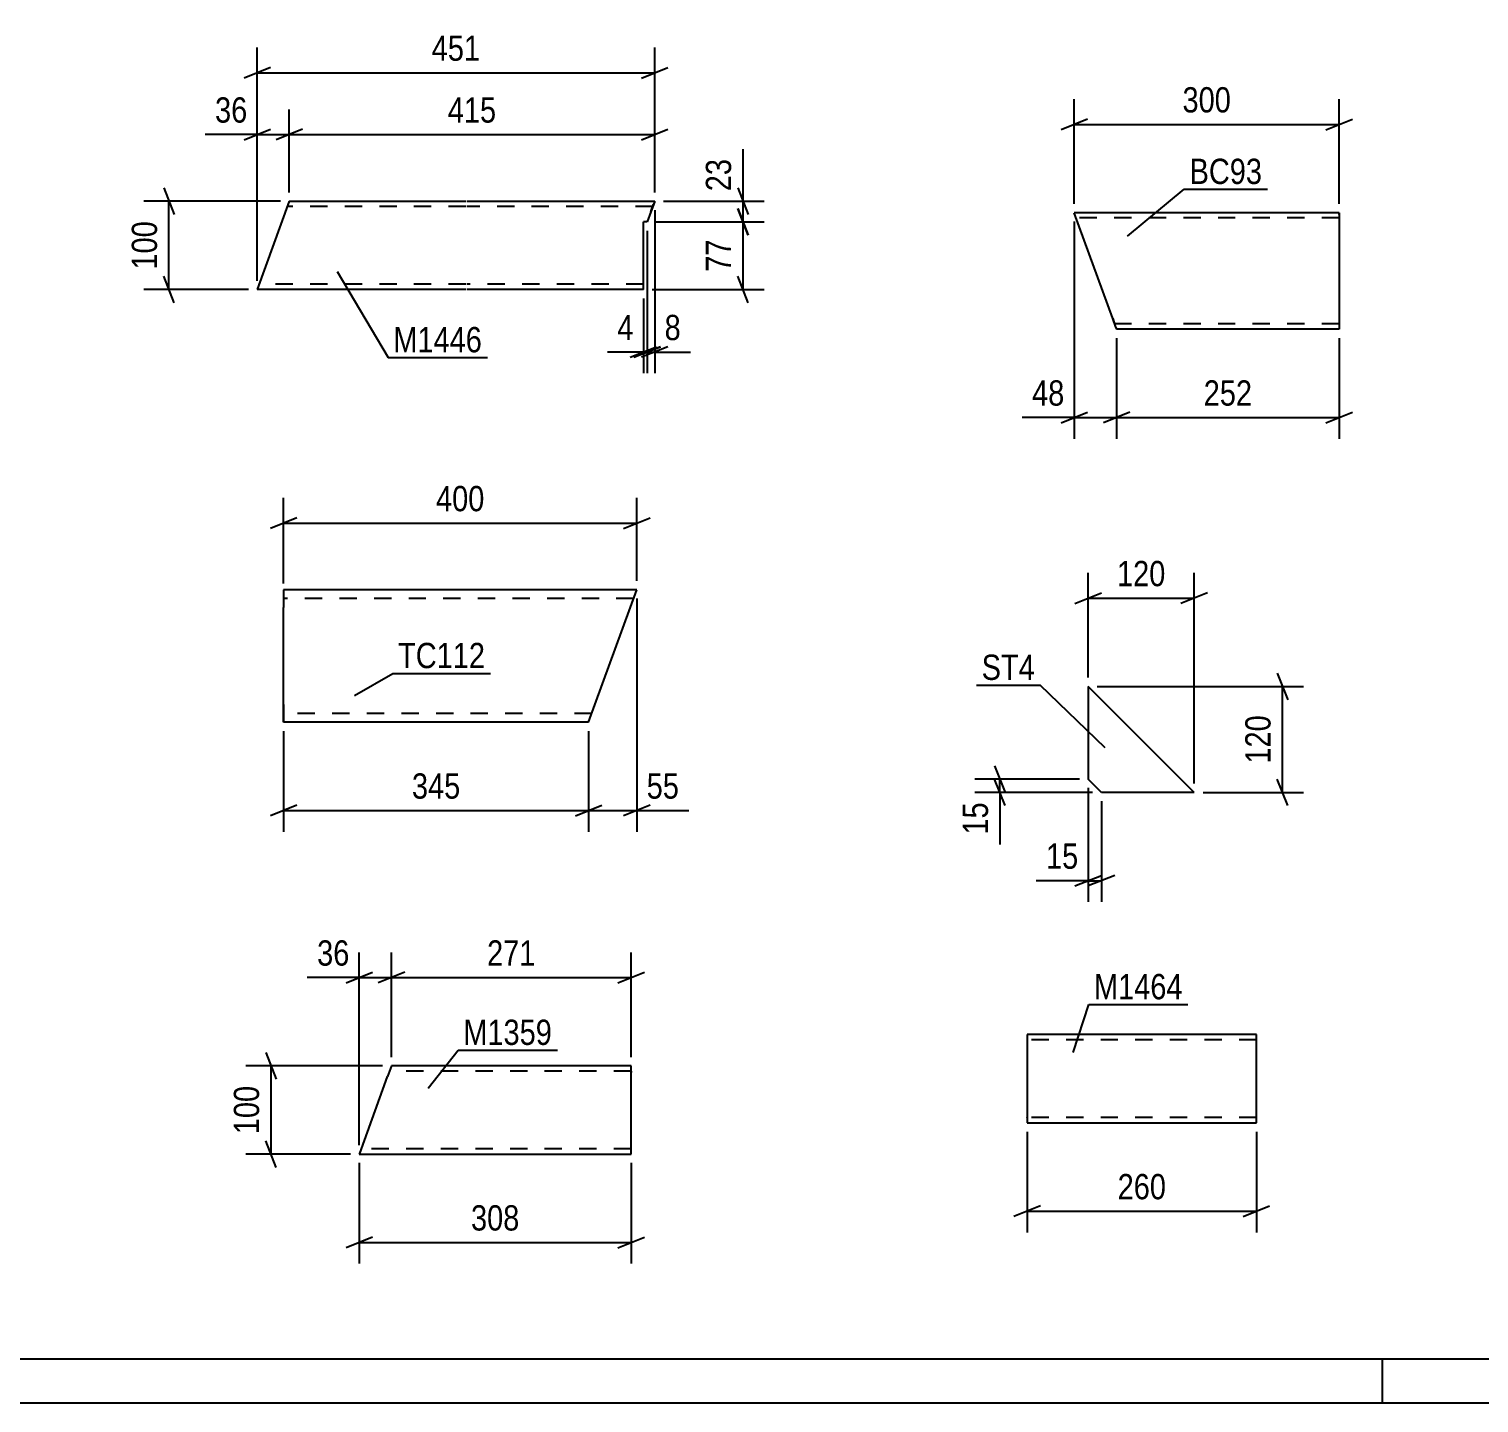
# Model space of a CAD drawing. Header units: millimetres. Extents: x 0 to 594, y 0 to 420.
# Drawn here: x 230.7 to 394.9, y 0 to 155.6 of the extents above; entities that cross this region are included whole.
import ezdxf

# ---------------------------------------------------------------- set-up
doc = ezdxf.new("R2010")
doc.units = ezdxf.units.MM
doc.linetypes.add('DXK_LINE_DOT2', pattern=[3.9198, 1.9599, -1.9599])
doc.styles.add('Arial Narrow', font='ARIALN.TTF', dxfattribs={"height": 0.2})

# ---------------------------------------------------------------- blocks, each defined once
blk = doc.blocks.new('Unknown-708355652-1130')
at = {"color": 5, "linetype": 'Continuous'}
for p, q in [((5, 5), (589, 5)), ((384, 0), (384, 5)), ((0, 0), (594, 0))]:
    blk.add_line(p, q, dxfattribs=at)
blk = doc.blocks.new('Part-708355652-12773 - 12772')
at = {"color": 2, "linetype": 'Continuous'}
for p, q in [((353.45, 122.8), (349.08, 134.8)), ((379.08, 134.8), (349.08, 134.8)), ((379.08, 134.8), (379.08, 134.71)), ((379.08, 134.71), (379.08, 121.6)), ((353.75, 121.95), (353.45, 122.8)), ((353.85, 121.69), (353.75, 121.95)), ((353.88, 121.6), (353.85, 121.69)), ((379.08, 121.6), (353.88, 121.6))]:
    blk.add_line(p, q, dxfattribs=at)
at = {"color": 7, "linetype": 'DXK_LINE_DOT2'}
for p, q in [((379.08, 134.71), (379.08, 134.8)), ((379.08, 134.61), (379.08, 134.71)), ((379.08, 134.2), (349.3, 134.2)), ((353.45, 122.8), (353.61, 122.34)), ((379.08, 122.2), (353.66, 122.2))]:
    blk.add_line(p, q, dxfattribs=at)
blk = doc.blocks.new('Part-708355652-12783 - 12782')
at = {"color": 2, "linetype": 'Continuous'}
for p, q in [((259.53, 92.09), (259.53, 90.09)), ((299.53, 92.09), (259.53, 92.09)), ((294.07, 77.09), (299.53, 92.09)), ((259.53, 79.09), (259.53, 90.09)), ((259.53, 77.09), (259.53, 79.09)), ((294.07, 77.09), (259.53, 77.09))]:
    blk.add_line(p, q, dxfattribs=at)
at = {"color": 7, "linetype": 'DXK_LINE_DOT2'}
for p, q in [((259.53, 92.09), (259.53, 91.5)), ((299.17, 91.09), (259.53, 91.09)), ((259.53, 79.09), (259.53, 77.24)), ((294.43, 78.09), (259.53, 78.09))]:
    blk.add_line(p, q, dxfattribs=at)
blk = doc.blocks.new('Part-708355652-8516 - 8515')
at = {"color": 2, "linetype": 'Continuous'}
for p, q in [((350.66, 81.15), (350.66, 70.65)), ((362.66, 69.15), (350.66, 81.15)), ((352.16, 69.15), (350.66, 70.65)), ((362.66, 69.15), (352.16, 69.15))]:
    blk.add_line(p, q, dxfattribs=at)
blk = doc.blocks.new('Part-708355652-8636 - 8635')
at = {"color": 2, "linetype": 'Continuous'}
for p, q in [((260.17, 136.1), (256.54, 126.1)), ((260.17, 136.1), (280.17, 136.1)), ((280.27, 136.1), (301.56, 136.1)), ((301.12, 134.9), (300.71, 133.76)), ((301.52, 136.01), (301.12, 134.9)), ((301.56, 136.1), (301.52, 136.01)), ((300.71, 133.76), (300.27, 133.76)), ((300.27, 126.1), (300.27, 133.76)), ((280.17, 126.1), (256.54, 126.1)), ((300.27, 126.1), (280.27, 126.1))]:
    blk.add_line(p, q, dxfattribs=at)
at = {"color": 7, "linetype": 'DXK_LINE_DOT2'}
for p, q in [((280.17, 135.5), (259.95, 135.5)), ((301.34, 135.5), (280.27, 135.5)), ((301.12, 134.9), (301.43, 135.75)), ((256.75, 126.7), (256.77, 126.75)), ((280.17, 126.7), (256.75, 126.7)), ((300.27, 126.7), (280.27, 126.7))]:
    blk.add_line(p, q, dxfattribs=at)
blk = doc.blocks.new('Part-708355652-8643 - 8642')
at = {"color": 2, "linetype": 'Continuous'}
for p, q in [((271.74, 38.18), (271.3, 36.98)), ((298.89, 38.18), (271.74, 38.18)), ((298.89, 29.38), (298.89, 38.18)), ((268.14, 28.27), (271.3, 36.98)), ((268.1, 28.18), (268.14, 28.27)), ((268.1, 28.18), (298.89, 28.18)), ((298.89, 28.18), (298.89, 29.38))]:
    blk.add_line(p, q, dxfattribs=at)
at = {"color": 7, "linetype": 'DXK_LINE_DOT2'}
for p, q in [((298.89, 37.58), (271.52, 37.58)), ((298.89, 37.58), (298.89, 37.54)), ((298.89, 37.54), (298.89, 37.58)), ((298.89, 37.44), (298.89, 37.54)), ((298.89, 37.54), (298.89, 37.44)), ((268.32, 28.78), (268.34, 28.83)), ((298.89, 28.78), (268.32, 28.78)), ((298.89, 28.83), (298.89, 29.15)), ((298.89, 28.78), (298.89, 28.83))]:
    blk.add_line(p, q, dxfattribs=at)
blk = doc.blocks.new('Part-708355652-8650 - 8649')
at = {"color": 2, "linetype": 'Continuous'}
for p, q in [((369.71, 41.72), (343.75, 41.72)), ((343.75, 41.72), (343.75, 31.81)), ((369.71, 31.72), (369.71, 41.72)), ((343.75, 31.81), (343.75, 31.72)), ((343.75, 31.72), (369.71, 31.72))]:
    blk.add_line(p, q, dxfattribs=at)
at = {"color": 7, "linetype": 'DXK_LINE_DOT2'}
for p, q in [((369.71, 41.12), (343.75, 41.12)), ((343.75, 32.32), (343.75, 32.37)), ((369.71, 32.32), (343.75, 32.32)), ((369.71, 32.32), (369.71, 32.37))]:
    blk.add_line(p, q, dxfattribs=at)
blk = doc.blocks.new('StraightDimension-708355652-13012 - 12772')
at = {"color": 7, "linetype": 'Continuous'}
for p, q in [((353.88, 120.6), (353.88, 109.2)), ((379.08, 120.6), (379.08, 109.2)), ((355.38, 112.2), (352.38, 111)), ((377.58, 111), (380.58, 112.2)), ((353.88, 111.6), (379.08, 111.6))]:
    blk.add_line(p, q, dxfattribs=at)
at = {"color": 0}
blk.add_wipeout([(369.82, 112.35), (369.82, 116.55), (363.14, 116.55), (363.14, 112.35)], dxfattribs=at)
at = {"color": 3, "style": 'Arial Narrow'}
blk.add_text('252', height=2.863, dxfattribs=at).set_placement((363.74, 112.95))
blk = doc.blocks.new('StraightDimension-708355652-13013 - 12772')
at = {"color": 7, "linetype": 'Continuous'}
for p, q in [((349.08, 133.8), (349.08, 109.2)), ((353.88, 120.6), (353.88, 109.2)), ((347.58, 111), (350.58, 112.2)), ((355.38, 112.2), (352.38, 111)), ((349.08, 111.6), (353.88, 111.6))]:
    blk.add_line(p, q, dxfattribs=at)
at = {"color": 0}
blk.add_wipeout([(348.55, 112.35), (348.55, 116.55), (343.7, 116.55), (343.7, 112.35)], dxfattribs=at)
at = {"color": 7, "linetype": 'Continuous'}
blk.add_line((349.08, 111.6), (343.17, 111.6), dxfattribs=at)
blk.add_line((349.08, 111.6), (343.17, 111.6), dxfattribs=at)
at = {"color": 3, "style": 'Arial Narrow'}
blk.add_text('48', height=2.863, dxfattribs=at).set_placement((344.3, 112.95))
blk = doc.blocks.new('StraightDimension-708355652-13001 - 12772')
at = {"color": 7, "linetype": 'Continuous'}
for p, q in [((349.08, 135.8), (349.08, 147.65)), ((379.08, 135.8), (379.08, 147.65)), ((350.58, 145.4), (347.58, 144.2)), ((349.08, 144.8), (379.08, 144.8)), ((377.58, 144.2), (380.58, 145.4))]:
    blk.add_line(p, q, dxfattribs=at)
at = {"color": 0}
blk.add_wipeout([(367.42, 145.55), (367.42, 149.75), (360.74, 149.75), (360.74, 145.55)], dxfattribs=at)
at = {"color": 3, "style": 'Arial Narrow'}
blk.add_text('300', height=2.863, dxfattribs=at).set_placement((361.34, 146.15))
blk = doc.blocks.new('StraightDimension-708355652-13047 - 12782')
at = {"color": 7, "linetype": 'Continuous'}
for p, q in [((259.53, 92.79), (259.53, 102.49)), ((299.53, 93.09), (299.53, 102.49)), ((261.03, 100.24), (258.03, 99.04)), ((298.03, 99.04), (301.03, 100.24)), ((259.53, 99.64), (299.53, 99.64))]:
    blk.add_line(p, q, dxfattribs=at)
at = {"color": 0}
blk.add_wipeout([(282.87, 100.39), (282.87, 104.59), (276.19, 104.59), (276.19, 100.39)], dxfattribs=at)
at = {"color": 3, "style": 'Arial Narrow'}
blk.add_text('400', height=2.863, dxfattribs=at).set_placement((276.79, 100.99))
blk = doc.blocks.new('StraightDimension-708355652-13058 - 12782')
at = {"color": 7, "linetype": 'Continuous'}
for p, q in [((299.53, 91.09), (299.53, 64.69)), ((294.07, 76.09), (294.07, 64.69)), ((292.57, 66.49), (295.57, 67.69)), ((301.03, 67.69), (298.03, 66.49)), ((294.07, 67.09), (299.53, 67.09))]:
    blk.add_line(p, q, dxfattribs=at)
at = {"color": 0}
blk.add_wipeout([(304.91, 67.84), (304.91, 72.04), (300.05, 72.04), (300.05, 67.84)], dxfattribs=at)
at = {"color": 7, "linetype": 'Continuous'}
blk.add_line((299.53, 67.09), (305.44, 67.09), dxfattribs=at)
blk.add_line((299.53, 67.09), (305.44, 67.09), dxfattribs=at)
at = {"color": 3, "style": 'Arial Narrow'}
blk.add_text('55', height=2.863, dxfattribs=at).set_placement((300.65, 68.44))
blk = doc.blocks.new('StraightDimension-708355652-13059 - 12782')
at = {"color": 7, "linetype": 'Continuous'}
for p, q in [((259.53, 76.09), (259.53, 64.69)), ((294.07, 76.09), (294.07, 64.69)), ((261.03, 67.69), (258.03, 66.49)), ((292.57, 66.49), (295.57, 67.69)), ((259.53, 67.09), (294.07, 67.09))]:
    blk.add_line(p, q, dxfattribs=at)
at = {"color": 0}
blk.add_wipeout([(280.14, 67.84), (280.14, 72.04), (273.46, 72.04), (273.46, 67.84)], dxfattribs=at)
at = {"color": 3, "style": 'Arial Narrow'}
blk.add_text('345', height=2.863, dxfattribs=at).set_placement((274.06, 68.44))
blk = doc.blocks.new('StraightDimension-708355652-9110 - 8515')
at = {"color": 7, "linetype": 'Continuous'}
for p, q in [((349.66, 70.65), (337.81, 70.65)), ((340.06, 72.15), (341.26, 69.15)), ((341.26, 67.65), (340.06, 70.65)), ((340.66, 69.15), (340.66, 70.65)), ((351.16, 69.15), (337.81, 69.15))]:
    blk.add_line(p, q, dxfattribs=at)
at = {"color": 0}
blk.add_wipeout([(339.91, 68.62), (335.71, 68.62), (335.71, 63.77), (339.91, 63.77)], dxfattribs=at)
at = {"color": 7, "linetype": 'Continuous'}
blk.add_line((340.66, 69.15), (340.66, 63.24), dxfattribs=at)
blk.add_line((340.66, 69.15), (340.66, 63.24), dxfattribs=at)
at = {"color": 3, "style": 'Arial Narrow'}
blk.add_text('15', height=2.863, rotation=90.0002, dxfattribs=at).set_placement((339.31, 64.37))
blk = doc.blocks.new('StraightDimension-708355652-9102 - 8515')
at = {"color": 7, "linetype": 'Continuous'}
for p, q in [((350.66, 69.65), (350.66, 56.75)), ((352.16, 68.15), (352.16, 56.75)), ((349.16, 58.55), (352.16, 59.75)), ((353.66, 59.75), (350.66, 58.55)), ((350.66, 59.15), (352.16, 59.15))]:
    blk.add_line(p, q, dxfattribs=at)
at = {"color": 0}
blk.add_wipeout([(350.13, 59.9), (350.13, 64.1), (345.28, 64.1), (345.28, 59.9)], dxfattribs=at)
at = {"color": 7, "linetype": 'Continuous'}
blk.add_line((350.66, 59.15), (344.75, 59.15), dxfattribs=at)
blk.add_line((350.66, 59.15), (344.75, 59.15), dxfattribs=at)
at = {"color": 3, "style": 'Arial Narrow'}
blk.add_text('15', height=2.863, dxfattribs=at).set_placement((345.88, 60.5))
blk = doc.blocks.new('StraightDimension-708355652-9114 - 8515')
at = {"color": 7, "linetype": 'Continuous'}
for p, q in [((372.06, 82.65), (373.26, 79.65)), ((351.66, 81.15), (375.06, 81.15)), ((372.66, 69.15), (372.66, 81.15)), ((373.26, 67.65), (372.06, 70.65)), ((363.66, 69.15), (375.06, 69.15))]:
    blk.add_line(p, q, dxfattribs=at)
at = {"color": 0}
blk.add_wipeout([(371.91, 78.49), (367.71, 78.49), (367.71, 71.81), (371.91, 71.81)], dxfattribs=at)
at = {"color": 3, "style": 'Arial Narrow'}
blk.add_text('120', height=2.863, rotation=90.0002, dxfattribs=at).set_placement((371.31, 72.41))
blk = doc.blocks.new('StraightDimension-708355652-9106 - 8515')
at = {"color": 7, "linetype": 'Continuous'}
for p, q in [((350.66, 82.15), (350.66, 94)), ((362.66, 70.15), (362.66, 94)), ((349.16, 90.55), (352.16, 91.75)), ((350.66, 91.15), (362.66, 91.15)), ((364.16, 91.75), (361.16, 90.55))]:
    blk.add_line(p, q, dxfattribs=at)
at = {"color": 0}
blk.add_wipeout([(360, 91.9), (360, 96.1), (353.32, 96.1), (353.32, 91.9)], dxfattribs=at)
at = {"color": 3, "style": 'Arial Narrow'}
blk.add_text('120', height=2.863, dxfattribs=at).set_placement((353.92, 92.5))
blk = doc.blocks.new('StraightDimension-708355652-12674 - 8635')
at = {"color": 7, "linetype": 'Continuous'}
for p, q in [((301.56, 135.1), (301.56, 116.62)), ((300.71, 132.76), (300.71, 116.62)), ((299.21, 118.42), (302.21, 119.62)), ((303.06, 119.62), (300.06, 118.42)), ((300.71, 119.02), (301.56, 119.02))]:
    blk.add_line(p, q, dxfattribs=at)
at = {"color": 0}
blk.add_wipeout([(305.11, 119.77), (305.11, 123.97), (302.08, 123.97), (302.08, 119.77)], dxfattribs=at)
at = {"color": 7, "linetype": 'Continuous'}
blk.add_line((301.56, 119.02), (305.63, 119.02), dxfattribs=at)
blk.add_line((301.56, 119.02), (305.63, 119.02), dxfattribs=at)
at = {"color": 3, "style": 'Arial Narrow'}
blk.add_text('8', height=2.86, dxfattribs=at).set_placement((302.68, 120.37))
blk = doc.blocks.new('StraightDimension-708355652-9349 - 8635')
at = {"color": 7, "linetype": 'Continuous'}
for p, q in [((245.94, 137.6), (247.14, 134.6)), ((259.17, 136.1), (243.69, 136.1)), ((246.54, 126.1), (246.54, 136.1)), ((247.14, 124.6), (245.94, 127.6)), ((255.54, 126.1), (243.69, 126.1))]:
    blk.add_line(p, q, dxfattribs=at)
at = {"color": 0}
blk.add_wipeout([(245.79, 134.45), (241.59, 134.45), (241.59, 127.76), (245.79, 127.76)], dxfattribs=at)
at = {"color": 3, "style": 'Arial Narrow'}
blk.add_text('100', height=2.863, rotation=90.0002, dxfattribs=at).set_placement((245.19, 128.36))
blk = doc.blocks.new('StraightDimension-708355652-9375 - 8635')
at = {"color": 7, "linetype": 'Continuous'}
for p, q in [((256.54, 127.1), (256.54, 153.5)), ((301.56, 137.1), (301.56, 153.5)), ((258.04, 151.25), (255.04, 150.05)), ((300.06, 150.05), (303.06, 151.25)), ((256.54, 150.65), (301.56, 150.65))]:
    blk.add_line(p, q, dxfattribs=at)
at = {"color": 0}
blk.add_wipeout([(282.39, 151.4), (282.39, 155.6), (275.7, 155.6), (275.7, 151.4)], dxfattribs=at)
at = {"color": 3, "style": 'Arial Narrow'}
blk.add_text('451', height=2.863, dxfattribs=at).set_placement((276.3, 152))
blk = doc.blocks.new('StraightDimension-708355652-9355 - 8635')
at = {"color": 7, "linetype": 'Continuous'}
for p, q in [((260.17, 137.1), (260.17, 146.5)), ((301.56, 137.1), (301.56, 146.5)), ((261.67, 144.25), (258.67, 143.05)), ((260.17, 143.65), (301.56, 143.65)), ((300.06, 143.05), (303.06, 144.25))]:
    blk.add_line(p, q, dxfattribs=at)
at = {"color": 0}
blk.add_wipeout([(284.21, 144.4), (284.21, 148.6), (277.52, 148.6), (277.52, 144.4)], dxfattribs=at)
at = {"color": 3, "style": 'Arial Narrow'}
blk.add_text('415', height=2.863, dxfattribs=at).set_placement((278.12, 145))
blk = doc.blocks.new('StraightDimension-708355652-9356 - 8635')
at = {"color": 7, "linetype": 'Continuous'}
for p, q in [((256.54, 127.1), (256.54, 146.5)), ((260.17, 137.1), (260.17, 146.5)), ((255.04, 143.05), (258.04, 144.25)), ((256.54, 143.65), (260.17, 143.65)), ((261.67, 144.25), (258.67, 143.05))]:
    blk.add_line(p, q, dxfattribs=at)
at = {"color": 0}
blk.add_wipeout([(256.01, 144.4), (256.01, 148.6), (251.16, 148.6), (251.16, 144.4)], dxfattribs=at)
at = {"color": 7, "linetype": 'Continuous'}
blk.add_line((256.54, 143.65), (250.63, 143.65), dxfattribs=at)
blk.add_line((256.54, 143.65), (250.63, 143.65), dxfattribs=at)
at = {"color": 3, "style": 'Arial Narrow'}
blk.add_text('36', height=2.863, dxfattribs=at).set_placement((251.76, 145))
blk = doc.blocks.new('StraightDimension-708355652-12675 - 8635')
at = {"color": 7, "linetype": 'Continuous'}
for p, q in [((300.71, 132.76), (300.71, 116.62)), ((300.27, 125.1), (300.27, 116.62)), ((298.77, 118.42), (301.77, 119.62)), ((302.21, 119.62), (299.21, 118.42)), ((300.27, 119.02), (300.71, 119.02))]:
    blk.add_line(p, q, dxfattribs=at)
at = {"color": 0}
blk.add_wipeout([(299.75, 119.77), (299.75, 123.97), (296.72, 123.97), (296.72, 119.77)], dxfattribs=at)
at = {"color": 7, "linetype": 'Continuous'}
blk.add_line((300.27, 119.02), (296.2, 119.02), dxfattribs=at)
blk.add_line((300.27, 119.02), (296.2, 119.02), dxfattribs=at)
at = {"color": 3, "style": 'Arial Narrow'}
blk.add_text('4', height=2.86, dxfattribs=at).set_placement((297.32, 120.37))
blk = doc.blocks.new('StraightDimension-708355652-12705 - 8635')
at = {"color": 7, "linetype": 'Continuous'}
for p, q in [((310.96, 137.6), (312.16, 134.6)), ((302.56, 136.1), (313.96, 136.1)), ((312.16, 132.26), (310.96, 135.26)), ((311.56, 133.76), (311.56, 136.1)), ((301.71, 133.76), (313.96, 133.76))]:
    blk.add_line(p, q, dxfattribs=at)
at = {"color": 0}
blk.add_wipeout([(310.81, 141.49), (306.61, 141.49), (306.61, 136.63), (310.81, 136.63)], dxfattribs=at)
at = {"color": 7, "linetype": 'Continuous'}
blk.add_line((311.56, 136.1), (311.56, 142.01), dxfattribs=at)
blk.add_line((311.56, 136.1), (311.56, 142.01), dxfattribs=at)
at = {"color": 3, "style": 'Arial Narrow'}
blk.add_text('23', height=2.863, rotation=90.0002, dxfattribs=at).set_placement((310.21, 137.23))
blk = doc.blocks.new('StraightDimension-708355652-12706 - 8635')
at = {"color": 7, "linetype": 'Continuous'}
for p, q in [((310.96, 135.26), (312.16, 132.26)), ((301.71, 133.76), (313.96, 133.76)), ((311.56, 126.1), (311.56, 133.76)), ((312.16, 124.6), (310.96, 127.6)), ((301.27, 126.1), (313.96, 126.1))]:
    blk.add_line(p, q, dxfattribs=at)
at = {"color": 0}
blk.add_wipeout([(310.81, 132.36), (306.61, 132.36), (306.61, 127.51), (310.81, 127.51)], dxfattribs=at)
at = {"color": 3, "style": 'Arial Narrow'}
blk.add_text('77', height=2.863, rotation=90.0002, dxfattribs=at).set_placement((310.21, 128.11))
blk = doc.blocks.new('StraightDimension-708355652-13110 - 8642')
at = {"color": 7, "linetype": 'Continuous'}
for p, q in [((268.1, 29.18), (268.1, 51.03)), ((271.74, 39.18), (271.74, 51.03)), ((266.6, 47.58), (269.6, 48.78)), ((268.1, 48.18), (271.74, 48.18)), ((273.24, 48.78), (270.24, 47.58))]:
    blk.add_line(p, q, dxfattribs=at)
at = {"color": 0}
blk.add_wipeout([(267.58, 48.93), (267.58, 53.13), (262.72, 53.13), (262.72, 48.93)], dxfattribs=at)
at = {"color": 7, "linetype": 'Continuous'}
blk.add_line((268.1, 48.18), (262.2, 48.18), dxfattribs=at)
blk.add_line((268.1, 48.18), (262.2, 48.18), dxfattribs=at)
at = {"color": 3, "style": 'Arial Narrow'}
blk.add_text('36', height=2.863, dxfattribs=at).set_placement((263.32, 49.53))
blk = doc.blocks.new('StraightDimension-708355652-9383 - 8642')
at = {"color": 7, "linetype": 'Continuous'}
for p, q in [((257.5, 39.68), (258.7, 36.68)), ((270.74, 38.18), (255.25, 38.18)), ((258.1, 28.18), (258.1, 38.18)), ((258.7, 26.68), (257.5, 29.68)), ((267.1, 28.18), (255.25, 28.18))]:
    blk.add_line(p, q, dxfattribs=at)
at = {"color": 0}
blk.add_wipeout([(257.35, 36.52), (253.15, 36.52), (253.15, 29.84), (257.35, 29.84)], dxfattribs=at)
at = {"color": 3, "style": 'Arial Narrow'}
blk.add_text('100', height=2.863, rotation=90.0002, dxfattribs=at).set_placement((256.75, 30.44))
blk = doc.blocks.new('StraightDimension-708355652-13109 - 8642')
at = {"color": 7, "linetype": 'Continuous'}
for p, q in [((271.74, 39.18), (271.74, 51.03)), ((298.89, 39.18), (298.89, 51.03)), ((273.24, 48.78), (270.24, 47.58)), ((271.74, 48.18), (298.89, 48.18)), ((297.39, 47.58), (300.39, 48.78))]:
    blk.add_line(p, q, dxfattribs=at)
at = {"color": 0}
blk.add_wipeout([(288.66, 48.93), (288.66, 53.13), (281.97, 53.13), (281.97, 48.93)], dxfattribs=at)
at = {"color": 3, "style": 'Arial Narrow'}
blk.add_text('271', height=2.863, dxfattribs=at).set_placement((282.57, 49.53))
blk = doc.blocks.new('StraightDimension-708355652-9389 - 8642')
at = {"color": 7, "linetype": 'Continuous'}
for p, q in [((268.1, 27.18), (268.1, 15.78)), ((298.89, 27.18), (298.89, 15.78)), ((269.6, 18.78), (266.6, 17.58)), ((268.1, 18.18), (298.89, 18.18)), ((297.39, 17.58), (300.39, 18.78))]:
    blk.add_line(p, q, dxfattribs=at)
at = {"color": 0}
blk.add_wipeout([(286.84, 18.93), (286.84, 23.13), (280.15, 23.13), (280.15, 18.93)], dxfattribs=at)
at = {"color": 3, "style": 'Arial Narrow'}
blk.add_text('308', height=2.863, dxfattribs=at).set_placement((280.75, 19.53))
blk = doc.blocks.new('StraightDimension-708355652-9393 - 8649')
at = {"color": 7, "linetype": 'Continuous'}
for p, q in [((343.75, 30.72), (343.75, 19.32)), ((369.71, 30.72), (369.71, 19.32)), ((345.25, 22.32), (342.25, 21.12)), ((343.75, 21.72), (369.71, 21.72)), ((368.21, 21.12), (371.21, 22.32))]:
    blk.add_line(p, q, dxfattribs=at)
at = {"color": 0}
blk.add_wipeout([(360.07, 22.47), (360.07, 26.67), (353.39, 26.67), (353.39, 22.47)], dxfattribs=at)
at = {"color": 3, "style": 'Arial Narrow'}
blk.add_text('260', height=2.863, dxfattribs=at).set_placement((353.99, 23.07))
blk = doc.blocks.new('Mark-708355652-12829 - 12772')
at = {"color": 0}
blk.add_wipeout([(370.36, 138.05), (370.36, 141.05), (362.14, 141.05), (362.14, 138.05)], dxfattribs=at)
blk.add_wipeout([(370.36, 138.05), (370.36, 141.05), (362.14, 141.05), (362.14, 138.05)], dxfattribs=at)
at = {"color": 30, "linetype": 'Continuous'}
for p, q in [((355.11, 132.13), (361.54, 137.45)), ((361.54, 137.45), (370.96, 137.45))]:
    blk.add_line(p, q, dxfattribs=at)
at = {"color": 3, "style": 'Arial Narrow'}
blk.add_text('BC93', height=2.863, dxfattribs=at).set_placement((362.14, 138.05))
blk = doc.blocks.new('Mark-708355652-12814 - 12782')
at = {"color": 0}
blk.add_wipeout([(282.35, 83.22), (282.35, 86.22), (272.49, 86.22), (272.49, 83.22)], dxfattribs=at)
blk.add_wipeout([(282.35, 83.22), (282.35, 86.22), (272.49, 86.22), (272.49, 83.22)], dxfattribs=at)
at = {"color": 30, "linetype": 'Continuous'}
for p, q in [((267.56, 80.12), (271.89, 82.62)), ((271.89, 82.62), (282.95, 82.62))]:
    blk.add_line(p, q, dxfattribs=at)
at = {"color": 3, "style": 'Arial Narrow'}
blk.add_text('TC112', height=2.863, dxfattribs=at).set_placement((272.49, 83.22))
blk = doc.blocks.new('Mark-708355652-9518 - 8515')
at = {"color": 0}
blk.add_wipeout([(344.62, 81.89), (344.62, 84.89), (338.59, 84.89), (338.59, 81.89)], dxfattribs=at)
blk.add_wipeout([(344.62, 81.89), (344.62, 84.89), (338.59, 84.89), (338.59, 81.89)], dxfattribs=at)
at = {"color": 30, "linetype": 'Continuous'}
for p in [(337.99, 81.29), (352.56, 74.21)]:
    blk.add_line(p, (345.22, 81.29), dxfattribs=at)
at = {"color": 3, "style": 'Arial Narrow'}
blk.add_text('ST4', height=2.863, dxfattribs=at).set_placement((338.59, 81.89))
blk = doc.blocks.new('Mark-708355652-9565 - 8635')
at = {"color": 0}
blk.add_wipeout([(282, 118.99), (282, 121.99), (271.95, 121.99), (271.95, 118.99)], dxfattribs=at)
blk.add_wipeout([(282, 118.99), (282, 121.99), (271.95, 121.99), (271.95, 118.99)], dxfattribs=at)
at = {"color": 30, "linetype": 'Continuous'}
for p, q in [((265.59, 128.13), (271.35, 118.39)), ((271.35, 118.39), (282.6, 118.39))]:
    blk.add_line(p, q, dxfattribs=at)
at = {"color": 3, "style": 'Arial Narrow'}
blk.add_text('M1446', height=2.863, dxfattribs=at).set_placement((271.95, 118.99))
blk = doc.blocks.new('Mark-708355652-9568 - 8642')
at = {"color": 0}
blk.add_wipeout([(289.94, 40.55), (289.94, 43.55), (279.88, 43.55), (279.88, 40.55)], dxfattribs=at)
blk.add_wipeout([(289.94, 40.55), (289.94, 43.55), (279.88, 43.55), (279.88, 40.55)], dxfattribs=at)
at = {"color": 30, "linetype": 'Continuous'}
for p, q in [((275.89, 35.64), (279.28, 39.95)), ((279.28, 39.95), (290.54, 39.95))]:
    blk.add_line(p, q, dxfattribs=at)
at = {"color": 3, "style": 'Arial Narrow'}
blk.add_text('M1359', height=2.863, dxfattribs=at).set_placement((279.88, 40.55))
blk = doc.blocks.new('Mark-708355652-9571 - 8649')
at = {"color": 0}
blk.add_wipeout([(361.36, 45.72), (361.36, 48.72), (351.31, 48.72), (351.31, 45.72)], dxfattribs=at)
blk.add_wipeout([(361.36, 45.72), (361.36, 48.72), (351.31, 48.72), (351.31, 45.72)], dxfattribs=at)
at = {"color": 30, "linetype": 'Continuous'}
for p, q in [((348.97, 39.69), (350.71, 45.12)), ((350.71, 45.12), (361.96, 45.12))]:
    blk.add_line(p, q, dxfattribs=at)
at = {"color": 3, "style": 'Arial Narrow'}
blk.add_text('M1464', height=2.863, dxfattribs=at).set_placement((351.31, 45.72))

msp = doc.modelspace()

# ---------------------------------------------------------------- block references
for name in ['Unknown-708355652-1130', 'Part-708355652-8636 - 8635', 'Part-708355652-12773 - 12772', 'Part-708355652-12783 - 12782', 'Part-708355652-8516 - 8515', 'Part-708355652-8650 - 8649', 'Part-708355652-8643 - 8642']:
    msp.add_blockref(name, (0, 0))

# ---------------------------------------------------------------- next in the draw order: block references
for name in ['StraightDimension-708355652-13001 - 12772', 'StraightDimension-708355652-9349 - 8635', 'StraightDimension-708355652-12674 - 8635', 'StraightDimension-708355652-13012 - 12772', 'StraightDimension-708355652-13047 - 12782', 'StraightDimension-708355652-13058 - 12782', 'Mark-708355652-12814 - 12782', 'StraightDimension-708355652-9110 - 8515', 'StraightDimension-708355652-13110 - 8642', 'Mark-708355652-9571 - 8649', 'StraightDimension-708355652-9393 - 8649']:
    msp.add_blockref(name, (0, 0))

# ---------------------------------------------------------------- next in the draw order: block references
for name in ['StraightDimension-708355652-9375 - 8635', 'StraightDimension-708355652-13013 - 12772', 'StraightDimension-708355652-13059 - 12782', 'StraightDimension-708355652-9102 - 8515', 'StraightDimension-708355652-9383 - 8642']:
    msp.add_blockref(name, (0, 0))

# ---------------------------------------------------------------- next in the draw order: block references
for name in ['StraightDimension-708355652-9355 - 8635', 'Mark-708355652-12829 - 12772', 'StraightDimension-708355652-12675 - 8635', 'Mark-708355652-9565 - 8635', 'StraightDimension-708355652-9114 - 8515', 'StraightDimension-708355652-13109 - 8642', 'StraightDimension-708355652-9389 - 8642']:
    msp.add_blockref(name, (0, 0))

# ---------------------------------------------------------------- next in the draw order: block references
for name in ['StraightDimension-708355652-9356 - 8635', 'StraightDimension-708355652-12705 - 8635', 'StraightDimension-708355652-9106 - 8515', 'Mark-708355652-9568 - 8642']:
    msp.add_blockref(name, (0, 0))

# ---------------------------------------------------------------- next in the draw order: block references
for name in ['StraightDimension-708355652-12706 - 8635', 'Mark-708355652-9518 - 8515']:
    msp.add_blockref(name, (0, 0))

doc.saveas('drawing.dxf')
